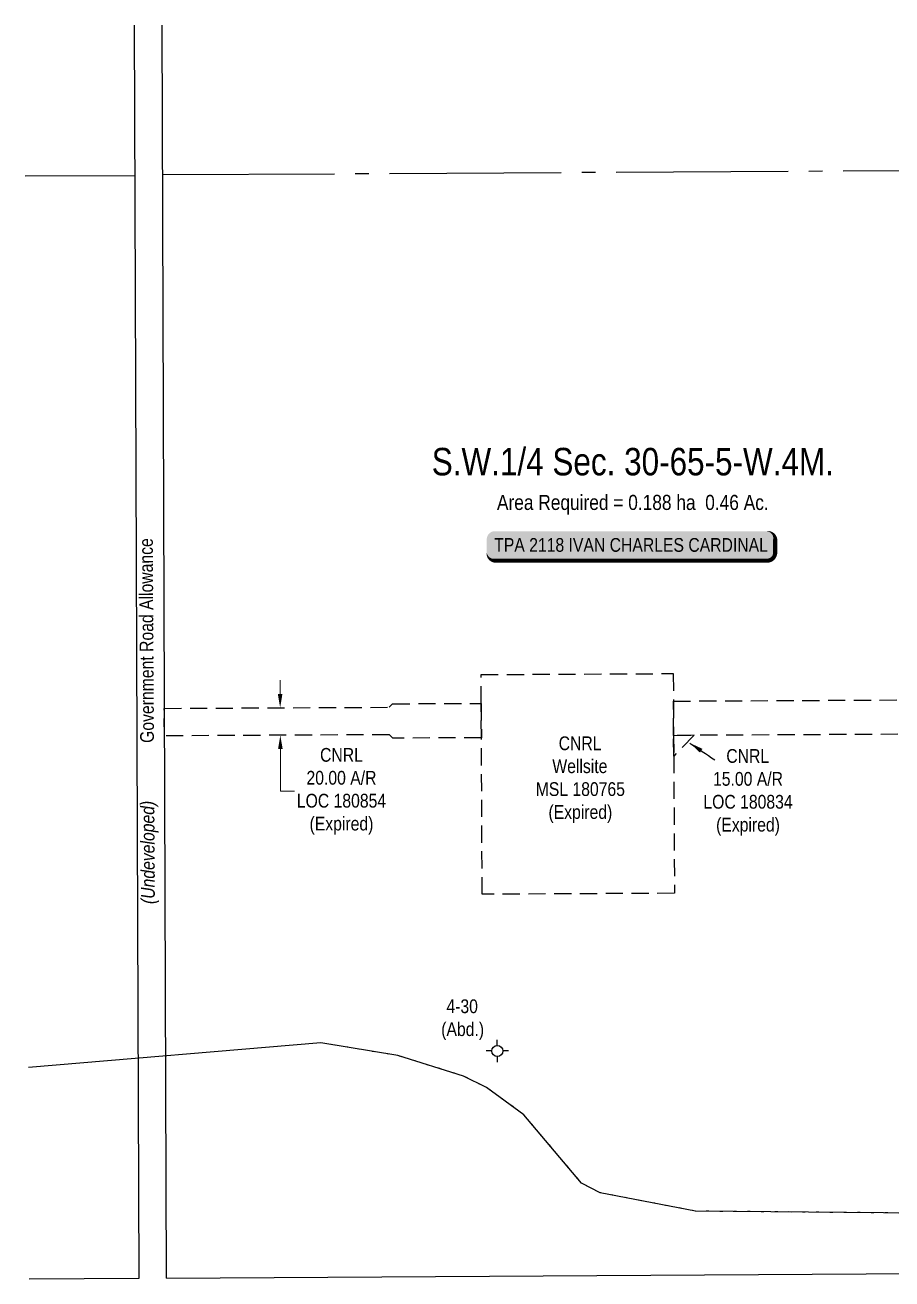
# Model space of a CAD drawing. Extents: x 506429 to 517084, y 6049655 to 6059669.
# Drawn here: x 515268 to 515898, y 6055443 to 6056355 of the extents above; entities that cross this region are included whole.
import ezdxf
from ezdxf.enums import TextEntityAlignment as Align

# ---------------------------------------------------------------- set-up
doc = ezdxf.new("R2010")
doc.units = 0
doc.header["$LTSCALE"] = 5
doc.header["$PDSIZE"] = 0.5
for name, pattern in [('foc-ACCESSROAD', [3.75, 2.5, -1.25]), ('foc-QUARTERLINE', [33, 25, -3, 2, -3]), ('foc-WHEELTRACKS', [2, 0.4, -1.6])]:
    doc.linetypes.add(name, pattern=pattern)
doc.layers.get('Defpoints').update_dxf_attribs({"color": 9})
for name, color, linetype in [('AS-WILDLIFE', 131, 'Continuous'), ('C-SYMBOL', 7, 'Continuous'), ('F-AR', 190, 'foc-ACCESSROAD'), ('F-WS', 190, 'foc-ACCESSROAD'), ('F-WS-S', 190, 'Continuous'), ('L-ROAD-T', 7, 'Continuous'), ('L-SEC', 7, 'Continuous'), ('L-SECQ', 8, 'foc-QUARTERLINE'), ('L-SYMBOL', 7, 'Continuous'), ('T-WATER', 160, 'Continuous'), ('T-WATER-P3', 160, 'foc-WHEELTRACKS')]:
    doc.layers.add(name, color=color, linetype=linetype)
for name, color, linetype, lineweight in [('F-AR-T', 190, 'Continuous', 9), ('F-VCE-T', 190, 'Continuous', 9), ('F-WS-T', 190, 'Continuous', 9), ('T-TEXT', 48, 'Continuous', 18)]:
    doc.layers.add(name, color=color, linetype=linetype, lineweight=lineweight)
doc.layers.add('P-75m DRAINAGE AREA', color=7, linetype='Continuous', true_color=0xf1f8f1)
doc.styles.add('100L', font='ARIALN.TTF', dxfattribs={"height": 11})
doc.styles.add('175L', font='ARIALN.TTF', dxfattribs={"height": 20})
doc.styles.add('80', font='ARIALN.TTF', dxfattribs={"height": 10})
doc.styles.add('80CG', font='ARIALN.TTF', dxfattribs={"height": 10})
doc.styles.add('80L', font='ARIALN.TTF', dxfattribs={"height": 10})
doc.styles.add('80LS', font='ARIALNI.TTF', dxfattribs={"height": 10})
doc.styles.add('foc-LtypeFont', font='ARIALN.TTF', dxfattribs={"height": 7.35})
doc.linetypes.add('foc-TOPO-flowdirection-NOLINE', pattern='A,0,[">",foc-LtypeFont,S=0.3,R=0,X=0,Y=-0.945],-20,[">",foc-LtypeFont,S=0.3,R=0,X=0,Y=-0.945],0', length=20)
doc.dimstyles.new('Compass 5 000', dxfattribs={"dimscale": 5, "dimtxt": 9, "dimasz": 2, "dimexe": 0.2, "dimexo": 0.0625, "dimgap": 0.5, "dimtad": 0, "dimtih": 1, "dimtoh": 1, "dimzin": 0, "dimdsep": 46, "dimtxsty": '80CG', "dimcen": 0.1, "dimse1": 1, "dimse2": 1, "dimclrd": 256, "dimclrt": 256, "dimaunit": 1, "dimadec": 4, "dimazin": 0, "dimtfac": 0.06, "dimtofl": 0, "dimtmove": 0, "dimatfit": 1, "dimfxl": 0.2, "dimtolj": 1, "dimtzin": 0, "dimlwd": -1, "dimarcsym": 0})

# ---------------------------------------------------------------- blocks, each defined once
blk = doc.blocks.new('*U554')
h = blk.add_hatch(color=255)
edge = h.paths.add_edge_path()
edge.add_line((-99, -11.5), (99, -11.5))
edge.add_arc((99, -5.5), 6, 270, 360)
edge.add_line((105, -5.5), (105, 4))
edge.add_arc((99, 4), 6, 0, 90)
edge.add_line((99, 10), (-99, 10))
edge.add_arc((-99, 4), 6, 90, 180)
edge.add_line((-105, 4), (-105, -5.5))
edge.add_arc((-99, -5.5), 6, 180, 270)
at = {"color": 44, "flags": 128}
blk.add_lwpolyline([(-99, -11.5, 3, 3, 0), (99, -11.5, 3, 3, 0.414214), (105, -5.5, 3, 3, 0), (105, 4, 3, 0, 0.414214), (99, 10, 0, 0, 0), (-99, 10, 0, 0, 0.414214), (-105, 4, 0, 0, 0), (-105, -5.5, 0, 3, 0.414214)], format="xyseb", close=True, dxfattribs=at)
at = {"color": 44, "style": '80'}
blk.add_attdef('ENTER_TEXT_001', (-35.99, -5), '', height=10, dxfattribs=at)
blk = doc.blocks.new('*D820')
at = {"layer": 'Defpoints', "color": 0, "transparency": 16777216}
for p in [(515489.54, 6055858.76), (515453.44, 6055838.6), (515489.64, 6055838.78)]:
    blk.add_point(p, dxfattribs=at)
at = {"layer": 'F-AR-T', "transparency": 16777216}
for p, q in [((515453.29, 6055868.57), (515453.24, 6055878.57)), ((515453.49, 6055828.6), (515453.65, 6055797.82)), ((515453.65, 6055797.82), (515463.65, 6055797.82))]:
    blk.add_line(p, q, dxfattribs=at)
for points in [[(515454.96, 6055868.58), (515451.63, 6055868.57), (515453.34, 6055858.58)], [(515455.16, 6055828.6), (515451.83, 6055828.59), (515453.44, 6055838.6)]]:
    blk.add_solid(points, dxfattribs=at)
at = {"layer": 'F-AR-T', "transparency": 16777216, "insert": (515497.94, 6055797.82), "char_height": 10, "attachment_point": 5, "style": '80CG'}
blk.add_mtext('\\A1;CNRL\\P20.00 A/R\\PLOC 180854\\P(Expired)', dxfattribs=at)
blk = doc.blocks.new('Gabd')
for p, q in [((-0.81, 0), (-1.62, 0)), ((0, 0.81), (0, 1.62)), ((1.62, 0), (0.81, 0)), ((0, -0.81), (0, -1.62))]:
    blk.add_line(p, q)
blk.add_circle((0, 0), 0.8)

msp = doc.modelspace()

# ---------------------------------------------------------------- linework, layer by layer
at = {"layer": 'F-AR'}
for points in [[(515599.74, 6055836.839), (515535.291, 6055836.51), (515532.781, 6055838.994), (515369.082, 6055838.17), (515369.011, 6055858.15), (515532.68, 6055858.975), (515535.163, 6055861.485), (515599.612, 6055861.814), (515599.74, 6055836.839)], [(515754.579, 6055838.557), (515739.594, 6055838.481), (515739.467, 6055863.456), (516110.134, 6055865.345), (516124.368, 6055865.418), (516124.913, 6055865.421), (516139.136, 6055865.493), (516138.692, 6055854.732), (516138.001, 6055840.512), (516123.662, 6055840.438), (516123.227, 6055840.436), (516108.988, 6055840.363), (515754.579, 6055838.557)], [(515739.671, 6055823.495), (515739.594, 6055838.481), (515754.579, 6055838.557), (515739.671, 6055823.495)]]:
    msp.add_lwpolyline(points, close=True, dxfattribs=at)
at = {"layer": 'F-WS'}
msp.add_lwpolyline([(515739.467, 6055863.456), (515739.594, 6055838.481), (515739.671, 6055823.495), (515740.18, 6055723.619), (515600.32, 6055722.907), (515599.74, 6055836.839), (515599.612, 6055861.814), (515599.506, 6055882.746), (515739.365, 6055883.459), (515739.467, 6055863.456)], close=True, dxfattribs=at)
at = {"layer": 'L-SEC'}
for p, q in [((515350.659, 6055443.579), (515347.476, 6056355.239)), ((515370.759, 6055443.701), (515367.576, 6056355.234)), ((515370.759, 6055443.701), (516980.712, 6055453.473)), ((515270.716, 6055443.094), (515350.659, 6055443.579))]:
    msp.add_line(p, q, dxfattribs=at)
at = {"layer": 'L-SECQ'}
msp.add_line((516977.83, 6056255.149), (515368.094, 6056246.202), dxfattribs=at)
at = {"layer": 'P-75m DRAINAGE AREA'}
msp.add_line((515347.517, 6056245.449), (515267.757, 6056245.443), dxfattribs=at)
at = {"layer": 'T-WATER'}
msp.add_lwpolyline([(515482.876, 6055614.878), (515270.149, 6055596.852)], dxfattribs=at)
at = {"layer": 'T-WATER-P3', "flags": 128}
for points in [[(516132.291, 6055546.145), (516124.295, 6055544.433), (516116.712, 6055542.809), (516075.066, 6055520.09), (516035.146, 6055497.118), (516001.815, 6055490.136), (515755.579, 6055492.425), (515686.237, 6055505.746), (515672.55, 6055512.823), (515630.602, 6055562.554), (515603.373, 6055582.422), (515586.731, 6055590.687), (515538.906, 6055605.571), (515482.876, 6055614.878)], [(516132.291, 6055546.145), (516124.295, 6055544.433), (516116.712, 6055542.809), (516075.066, 6055520.09), (516035.146, 6055497.118), (516001.815, 6055490.136), (515755.579, 6055492.425), (515686.237, 6055505.746), (515672.55, 6055512.824), (515630.602, 6055562.554), (515603.373, 6055582.422), (515586.731, 6055590.687), (515538.906, 6055605.571), (515482.876, 6055614.878)]]:
    msp.add_lwpolyline(points, dxfattribs=at)
at = {"layer": 'T-WATER-P3', "linetype": 'foc-TOPO-flowdirection-NOLINE', "flags": 128}
for points in [[(516132.291, 6055546.145), (516124.295, 6055544.433), (516116.712, 6055542.809), (516075.066, 6055520.09), (516035.146, 6055497.118), (516001.815, 6055490.136), (515755.579, 6055492.425), (515686.237, 6055505.746), (515672.55, 6055512.823), (515630.602, 6055562.554), (515603.373, 6055582.422), (515586.731, 6055590.686), (515538.906, 6055605.57), (515482.876, 6055614.878)], [(516132.291, 6055546.145), (516124.295, 6055544.433), (516116.712, 6055542.809), (516075.066, 6055520.09), (516035.146, 6055497.118), (516001.815, 6055490.136), (515755.579, 6055492.425), (515686.237, 6055505.746), (515672.55, 6055512.823), (515630.602, 6055562.554), (515603.373, 6055582.422), (515586.731, 6055590.687), (515538.906, 6055605.571), (515482.876, 6055614.878)]]:
    msp.add_lwpolyline(points, dxfattribs=at)

# ---------------------------------------------------------------- block references
at = {"layer": 'AS-WILDLIFE'}
ref = msp.add_blockref('*U554', (515708.55, 6055977.065), dxfattribs=dict(at, xscale=0.99950511, yscale=0.99950511, zscale=0.99950511))
ref.add_attrib('ENTER_TEXT_001', 'TPA 2118 IVAN CHARLES CARDINAL', (515609.053, 6055972.064), dxfattribs={"layer": '0', "color": 44, "height": 9.99505, "style": '80'})
at = {"layer": 'F-WS-S', "color": 3, "xscale": 4.997525550000021, "yscale": 4.997525550000021, "zscale": 4.997525550000021}
msp.add_blockref('Gabd', (515611.323, 6055608.918), dxfattribs=at)

# ---------------------------------------------------------------- texts
at = {"layer": 'C-SYMBOL', "color": 3, "style": '175L'}
msp.add_text('S.W.1/4 Sec. 30-65-5-W.4M.', height=19.98021, dxfattribs=at).set_placement((515709.903, 6056021.674), align=Align.BOTTOM_CENTER)
at = {"layer": 'F-AR-T', "char_height": 9.99505, "attachment_point": 1, "style": '80L'}
for s, insert in [('\\pi17.34;CNRL\\P\\pi7.6615;15.00 A/R\\P\\pi0.65612;LOC 180834\\P\\pi9.9012;(Expired)', (515760.577, 6055828.528)), ('\\pi21.321;4-30\\P\\pi17.534;(Abd.)', (515552.967, 6055646.45))]:
    msp.add_mtext_dynamic_manual_height_columns(s, width=64.86195, gutter_width=50, heights=[0], dxfattribs=dict(at, insert=insert))
at = {"layer": 'F-WS-T', "insert": (515632.905, 6055837.747), "char_height": 9.99505, "attachment_point": 1, "style": '80L'}
msp.add_mtext_dynamic_manual_height_columns('\\pi23.048;CNRL\\P\\pi18.425;Wellsite\\P\\pi6.3372;MSL 180765\\P\\pi15.61;(Expired)', width=76.27871, gutter_width=50, heights=[0], dxfattribs=at)
at = {"layer": 'L-ROAD-T', "style": '80L'}
msp.add_text('Government Road Allowance', height=9.99505, rotation=90.327208, dxfattribs=at).set_placement((515356.086, 6055907.479), align=Align.MIDDLE_CENTER)
at = {"layer": 'L-SYMBOL', "color": 5, "style": '100L'}
msp.add_text('Area Required = 0.188 ha  0.46 Ac.', height=10.98912, dxfattribs=at).set_placement((515709.903, 6055999.196), align=Align.BOTTOM_CENTER)
at = {"layer": 'T-TEXT', "style": '80LS'}
msp.add_text('(Undeveloped)', height=9.99505, rotation=90.327208, dxfattribs=at).set_placement((515356.966, 6055753.37), align=Align.MIDDLE_CENTER)

# ---------------------------------------------------------------- dimensions: what is measured, and where the dimension line sits
at = {"layer": 'F-AR-T'}
dim = msp.add_linear_dim(base=(515453.444, 6055838.595), p1=(515489.537, 6055858.757), p2=(515489.637, 6055838.777), angle=270.288459, text='CNRL\\P20.00 A/R\\PLOC 180854\\P(Expired)', dimstyle='Compass 5 000', dxfattribs=at)
dim.commit()
dim.dimension.update_dxf_attribs({"geometry": '*D820', "text_midpoint": (515497.94, 6055797.823), "dimtype": 161})

# ---------------------------------------------------------------- leaders
at = {"layer": 'F-VCE-T', "path_type": 1}
msp.add_leader([(515751.336, 6055832.935), (515769.481, 6055820.769)], dimstyle='Compass 5 000', override={"dimgap": 0.5, "dimtad": 0}, dxfattribs=at)

doc.saveas('drawing.dxf')
